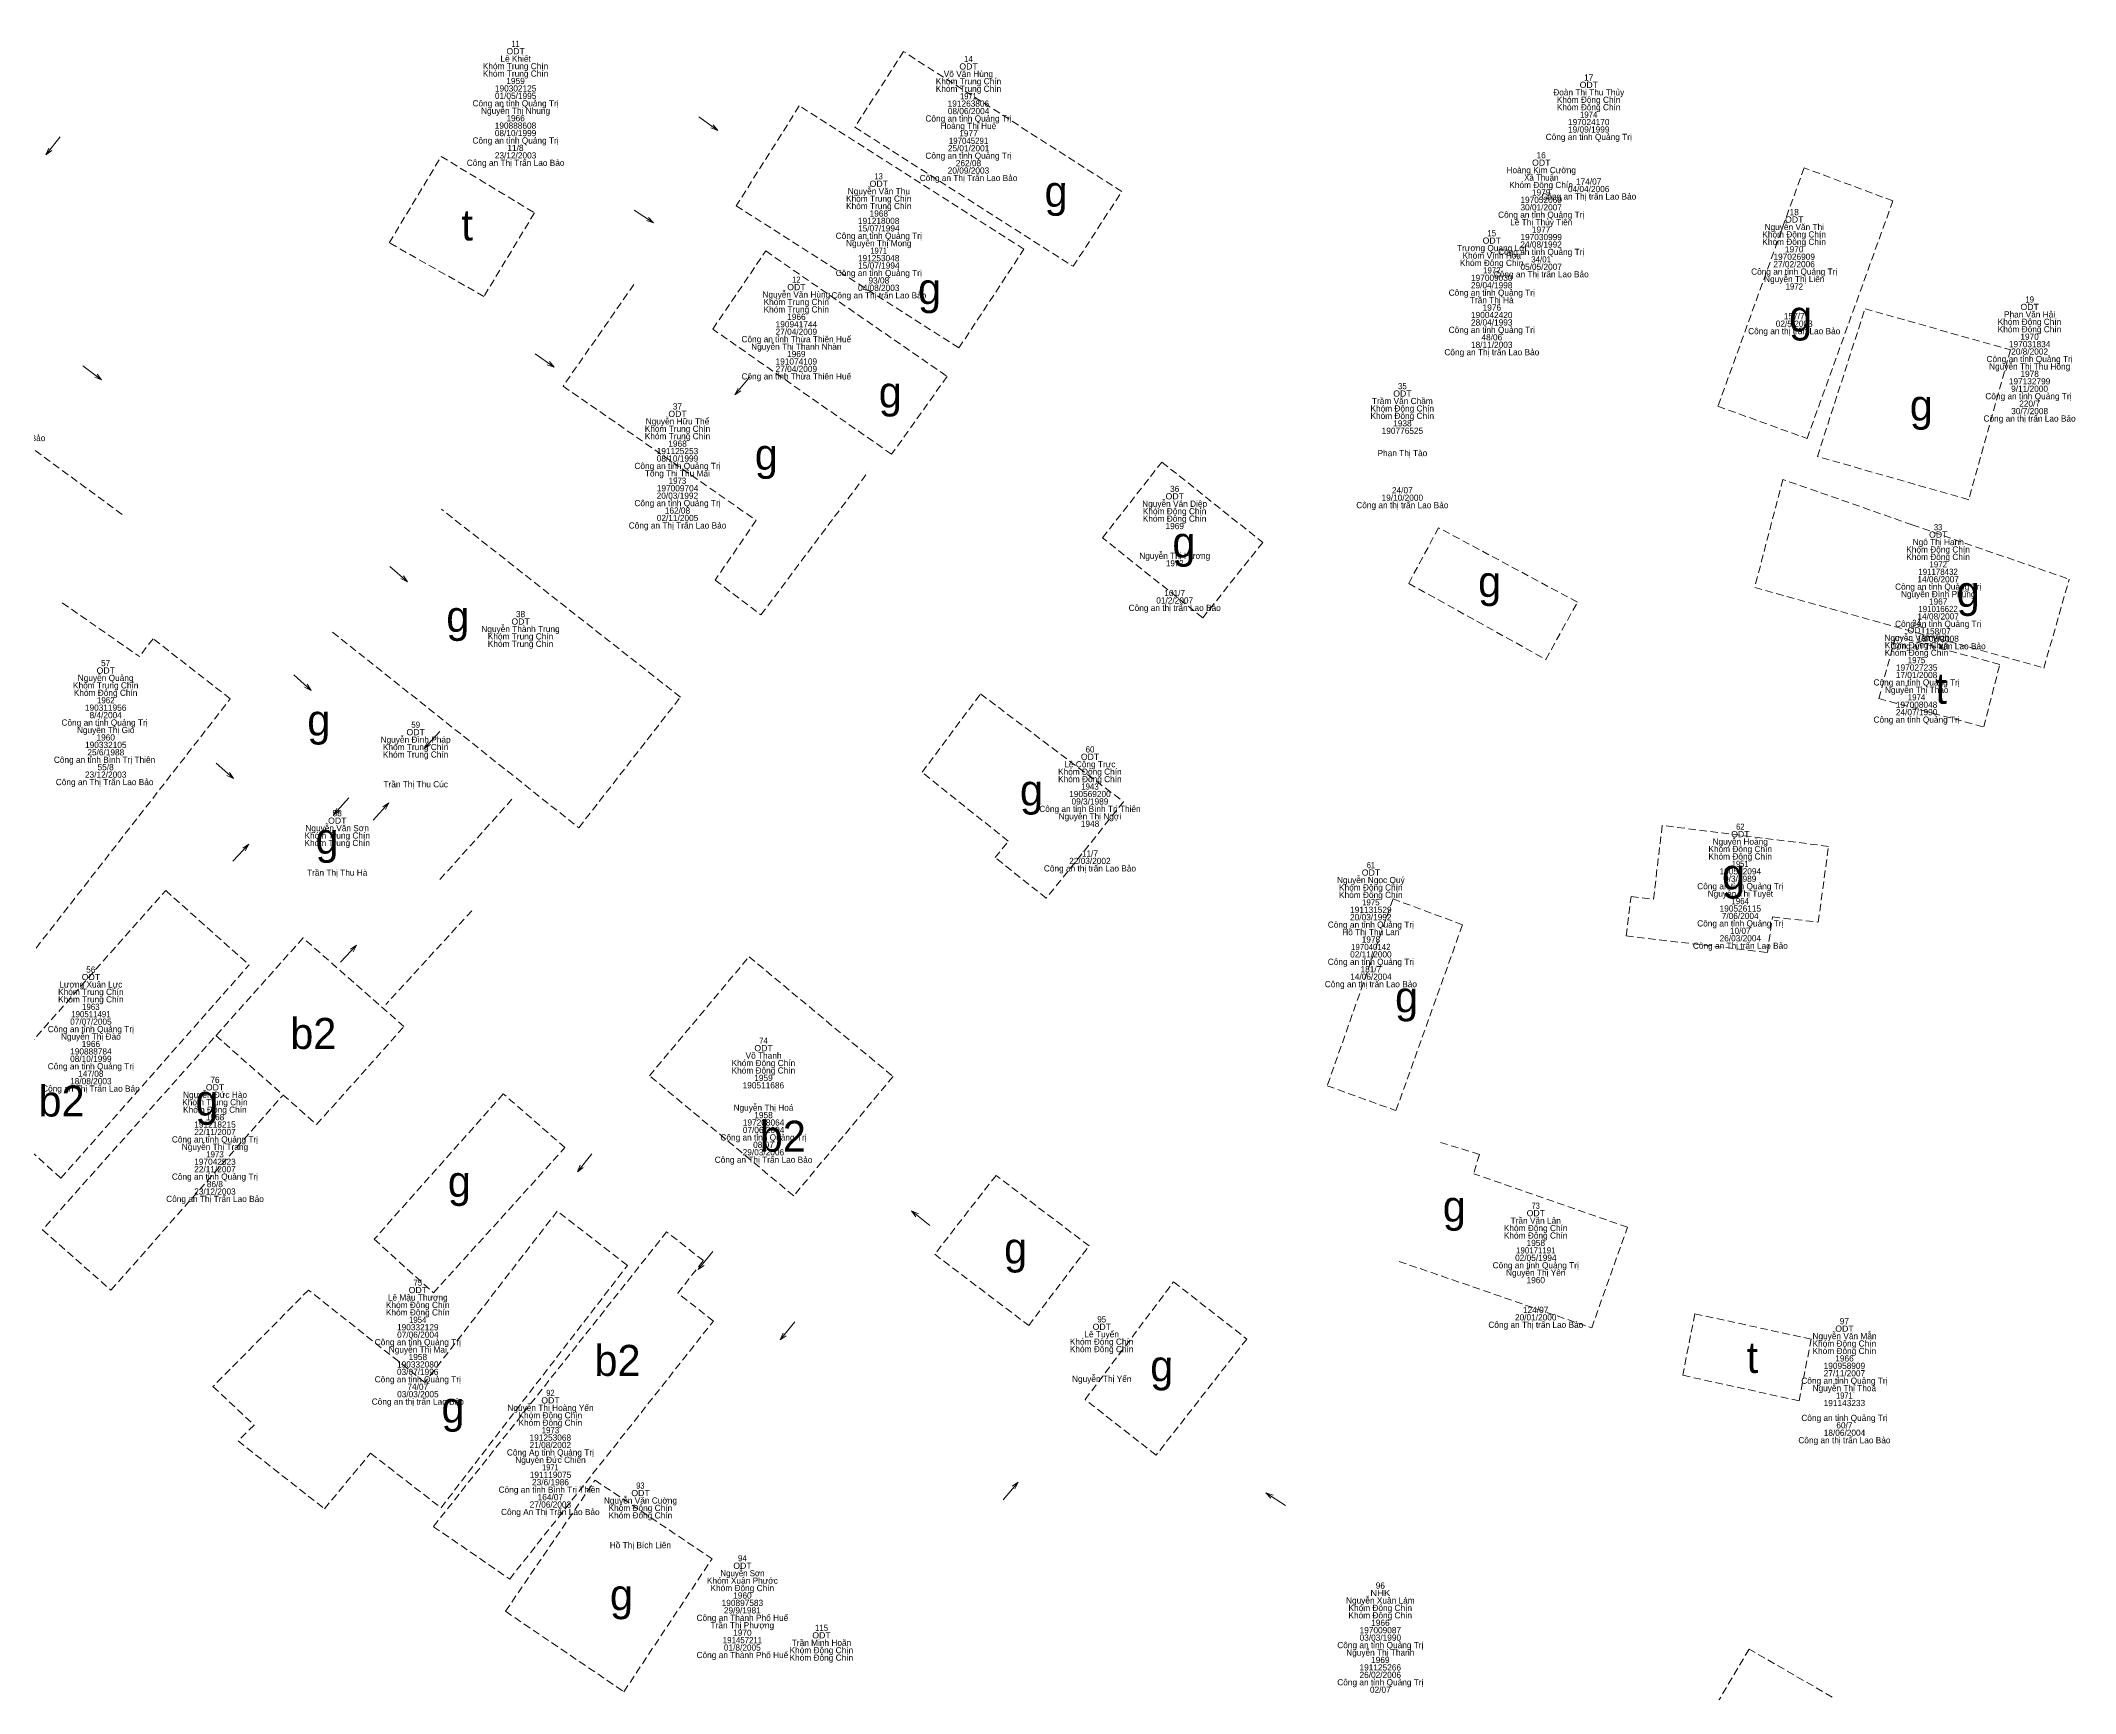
# Model space of a CAD drawing. Header units: metres. Extents: x 537497 to 538033, y 1836993 to 1837512.
# Drawn here: x 537716 to 537847.3, y 1837397.4 to 1837504 of the extents above; entities that cross this region are included whole.
import ezdxf
from ezdxf.enums import TextEntityAlignment as Align

# ---------------------------------------------------------------- set-up
doc = ezdxf.new("R2010")
doc.units = ezdxf.units.M
doc.header["$LTSCALE"] = 0.16
doc.linetypes.add('MEDIUM_DASHED', pattern=[4.5, 3, -1.5])
doc.layers.add('14', color=7, linetype='MEDIUM_DASHED', lineweight=13)
doc.layers.add('16', color=7, linetype='Continuous', lineweight=13)
doc.layers.add('15', color=7, linetype='Continuous')

msp = doc.modelspace()

# ---------------------------------------------------------------- linework, layer by layer
at = {"layer": '14'}
for p, q in [((537754.29, 1837488.29), (537749.72, 1837481.73)), ((537715.07, 1837478), (537721.43, 1837473.32)), ((537836.78, 1837472.78), (537828.44, 1837475.71)), ((537836.78, 1837472.78), (537846.92, 1837469.27)), ((537717.4, 1837467.74), (537722.37, 1837464.29)), ((537746.42, 1837455.07), (537741.66, 1837449.77)), ((537724.07, 1837449.19), (537729.45, 1837444.38)), ((537743.82, 1837447.87), (537738.27, 1837441.82)), ((537717.31, 1837430.62), (537729.45, 1837444.38)), ((537720.54, 1837423.39), (537731.6, 1837435.94)), ((537716.12, 1837427.29), (537720.54, 1837423.39)), ((537740.8, 1837417.44), (537733.29, 1837423.4)), ((537821.98, 1837417.9), (537829.48, 1837416.25))]:
    msp.add_line(p, q, dxfattribs=at)
for points in [[(537782.64, 1837489.46), (537785.77, 1837494.28), (537771.69, 1837503.32), (537768.55, 1837498.45)], [(537760.89, 1837493.36), (537775.26, 1837484.19), (537779.46, 1837490.56), (537764.96, 1837499.81)], [(537744.61, 1837487.52), (537738.5, 1837490.98), (537741.85, 1837496.55), (537747.87, 1837492.91)], [(537835.54, 1837493.68), (537829.81, 1837495.82), (537824.25, 1837480.43), (537830, 1837478.35)], [(537774.5, 1837482.35), (537770.92, 1837477.33), (537759.38, 1837485.41), (537762.8, 1837490.45)], [(537833.74, 1837486.72), (537843.13, 1837484.07), (537840.43, 1837474.4), (537830.67, 1837477.19)], [(537784.53, 1837471.94), (537788.36, 1837476.83), (537794.87, 1837471.64), (537791, 1837466.78)], [(537806.22, 1837472.59), (537804.29, 1837469), (537813.14, 1837464.09), (537815.18, 1837467.79)], [(537772.89, 1837456.81), (537776.66, 1837461.87), (537785.89, 1837454.91), (537780.9, 1837448.68), (537777.61, 1837451.31), (537778.45, 1837452.36)], [(537803.28, 1837448.64), (537799.03, 1837436.58), (537803.47, 1837434.98), (537807.76, 1837446.97)], [(537755.29, 1837437.23), (537761.72, 1837444.91), (537771.01, 1837437.18), (537764.6, 1837429.48)], [(537749.84, 1837432.59), (537745.86, 1837436.06), (537737.53, 1837426.68), (537741.35, 1837423.22)], [(537777.66, 1837430.8), (537773.7, 1837425.71), (537779.77, 1837421.11), (537783.66, 1837426.25)], [(537741.35, 1837408.13), (537746.27, 1837404.75), (537759.42, 1837421.4), (537757.12, 1837423.2), (537758.77, 1837425.3), (537756.4, 1837427.16)], [(537783.41, 1837416.33), (537789.12, 1837423.93), (537793.84, 1837420.24), (537787.99, 1837412.75)]]:
    msp.add_lwpolyline(points, close=True, dxfattribs=at)
for points in [[(537749.72, 1837481.73), (537762.18, 1837473.07), (537759.53, 1837469.21), (537762.49, 1837466.97), (537769.4, 1837476.19)], [(537828.44, 1837475.71), (537826.62, 1837468.74), (537845.28, 1837463.54), (537846.92, 1837469.27)], [(537734.84, 1837465.85), (537750.73, 1837453.23), (537757.29, 1837461.66), (537741.86, 1837473.79)], [(537709.51, 1837437.52), (537728.24, 1837461.55), (537723.26, 1837465.43), (537722.37, 1837464.29)], [(537834.63, 1837461.57), (537835.72, 1837465.59), (537842.44, 1837463.77), (537842.45, 1837463.77)], [(537834.63, 1837461.57), (537841.4, 1837459.74), (537842.44, 1837463.77)], [(537818.32, 1837446.25), (537818.64, 1837448.8), (537820.09, 1837448.62), (537820.65, 1837453.38)], [(537818.32, 1837446.25), (537827.44, 1837445.18), (537827.77, 1837447.48), (537830.72, 1837447.14), (537831.39, 1837452.03), (537820.65, 1837453.38)], [(537717.31, 1837430.62), (537711.92, 1837435.45), (537724.07, 1837449.19)], [(537727.31, 1837439.82), (537733.81, 1837434.08), (537739.45, 1837440.4), (537732.94, 1837446.12), (537716.12, 1837427.29)], [(537806.34, 1837432.93), (537808.85, 1837432.15), (537808.49, 1837430.9)], [(537803.67, 1837425.25), (537816.1, 1837420.96), (537818.41, 1837427.45), (537808.49, 1837430.9)], [(537737.29, 1837412.87), (537741.84, 1837409.35), (537753.87, 1837424.99), (537749.34, 1837428.49), (537740.8, 1837417.44)], [(537733.29, 1837423.4), (537727.12, 1837417.17), (537729.78, 1837414.69), (537728.74, 1837413.66), (537734.32, 1837409.29), (537737.29, 1837412.87)], [(537829.48, 1837416.25), (537830.27, 1837420.23), (537822.76, 1837421.87), (537821.98, 1837417.9)], [(537746, 1837402.67), (537751.78, 1837411.13), (537759.33, 1837406.06)], [(537746, 1837402.67), (537753.64, 1837397.48), (537759.33, 1837406.06)], [(537831.63, 1837397.13), (537826.26, 1837400.23), (537817.47, 1837385.37)]]:
    msp.add_lwpolyline(points, dxfattribs=at)
at = {"layer": '16'}
for p, q in [((537759.7, 1837498.23), (537759.25, 1837498.4)), ((537716.34, 1837496.65), (537716.53, 1837497.09)), ((537755.55, 1837492.26), (537755.1, 1837492.41)), ((537719.93, 1837482.14), (537719.49, 1837482.31)), ((537749.14, 1837482.95), (537748.7, 1837483.11)), ((537760.81, 1837481.16), (537761.01, 1837481.59)), ((537739.67, 1837469.1), (537739.25, 1837469.31)), ((537733.46, 1837462.09), (537733.03, 1837462.31)), ((537740.75, 1837458.35), (537740.97, 1837458.77)), ((537728.44, 1837456.4), (537728.01, 1837456.61)), ((537734.89, 1837454.06), (537735.11, 1837454.48)), ((537738.47, 1837454.83), (537738.25, 1837454.41)), ((537729.43, 1837452.17), (537729.21, 1837451.75)), ((537736.39, 1837445.65), (537736.16, 1837445.23)), ((537750.64, 1837431.02), (537750.83, 1837431.46)), ((537772.21, 1837428.51), (537772.65, 1837428.32)), ((537758.44, 1837424.72), (537758.63, 1837425.15)), ((537763.73, 1837420.18), (537763.92, 1837420.61)), ((537779.08, 1837411.01), (537778.88, 1837410.58)), ((537795.08, 1837410.32), (537795.54, 1837410.16))]:
    msp.add_line(p, q, dxfattribs=at)
for points in [[(537758.47, 1837499.1), (537759.7, 1837498.23), (537759.4, 1837498.6)], [(537717.27, 1837497.82), (537716.34, 1837496.65), (537716.72, 1837496.93)], [(537754.31, 1837493.09), (537755.55, 1837492.26), (537755.24, 1837492.62)], [(537747.91, 1837483.81), (537749.14, 1837482.95), (537748.84, 1837483.31)], [(537718.72, 1837483.03), (537719.93, 1837482.14), (537719.64, 1837482.51)], [(537761.76, 1837482.32), (537760.81, 1837481.16), (537761.19, 1837481.43)], [(537738.54, 1837470.09), (537739.67, 1837469.1), (537739.41, 1837469.49)], [(537732.34, 1837463.1), (537733.46, 1837462.09), (537733.2, 1837462.49)], [(537741.77, 1837459.45), (537740.75, 1837458.35), (537741.15, 1837458.6)], [(537727.32, 1837457.4), (537728.44, 1837456.4), (537728.18, 1837456.79)], [(537735.9, 1837455.16), (537734.89, 1837454.06), (537735.28, 1837454.31)], [(537737.46, 1837453.73), (537738.47, 1837454.83), (537738.08, 1837454.58)], [(537728.41, 1837451.07), (537729.43, 1837452.17), (537729.04, 1837451.92)], [(537735.36, 1837444.55), (537736.39, 1837445.65), (537735.99, 1837445.4)], [(537751.58, 1837432.19), (537750.64, 1837431.02), (537751.02, 1837431.3)], [(537773.38, 1837427.57), (537772.21, 1837428.51), (537772.49, 1837428.13)], [(537759.38, 1837425.88), (537758.44, 1837424.72), (537758.82, 1837424.99)], [(537764.67, 1837421.34), (537763.73, 1837420.18), (537764.11, 1837420.45)], [(537778.11, 1837409.86), (537779.08, 1837411.01), (537778.69, 1837410.74)], [(537796.33, 1837409.49), (537795.08, 1837410.32), (537795.39, 1837409.96)]]:
    msp.add_lwpolyline(points, dxfattribs=at)

# ---------------------------------------------------------------- texts
at = {"layer": '15'}
for s, p in [('Lê Khiết', (537746.655, 1837502.66)), ('Khóm Trung Chín', (537746.65, 1837502.18)), ('Khóm Trung Chín', (537746.65, 1837501.7)), ('1959', (537746.65, 1837501.22)), ('Khóm Trung Chín', (537775.88, 1837501.2)), ('Võ Văn Hùng', (537775.875, 1837501.68)), ('17', (537815.905, 1837501.45)), ('01/05/1995', (537746.655, 1837500.26)), ('190302125', (537746.655, 1837500.74)), ('Khóm Trung Chín', (537775.88, 1837500.72)), ('Đoàn Thị Thu Thủy', (537815.91, 1837500.49)), ('Khóm Đông Chín', (537815.905, 1837500.01)), ('Công an tỉnh Quảng Trị', (537746.65, 1837499.78)), ('Nguyễn Thị Nhung', (537746.65, 1837499.3)), ('1966', (537746.655, 1837498.82)), ('Công an tỉnh Quảng Trị', (537775.88, 1837498.8)), ('08/06/2004', (537775.885, 1837499.28)), ('191263806', (537775.875, 1837499.76)), ('Khóm Đông Chín', (537815.905, 1837499.53)), ('197024170', (537815.91, 1837498.57)), ('Công an tỉnh Quảng Trị', (537746.65, 1837497.38)), ('08/10/1999', (537746.65, 1837497.86)), ('190888608', (537746.645, 1837498.34)), ('Hoàng Thị Huệ', (537775.875, 1837498.32)), ('1977', (537775.88, 1837497.84)), ('Công an tỉnh Quảng Trị', (537815.91, 1837497.61)), ('19/09/1999', (537815.91, 1837498.09)), ('Công an Thị Trấn Lao Bảo', (537746.655, 1837495.94)), ('23/12/2003', (537746.65, 1837496.42)), ('11/8', (537746.645, 1837496.9)), ('Công an tỉnh Quảng Trị', (537775.88, 1837496.4)), ('25/01/2001', (537775.885, 1837496.88)), ('16', (537812.84, 1837496.43)), ('Công an Thị Trấn Lao Bảo', (537775.885, 1837494.96)), ('20/09/2003', (537775.88, 1837495.44)), ('262/08', (537775.88, 1837495.92)), ('Hoàng Kim Cường', (537812.845, 1837495.47)), ('174/07', (537815.905, 1837494.73)), ('Khóm Trung Chín', (537770.09, 1837493.63)), ('Nguyễn Văn Thu', (537770.095, 1837494.11)), ('Khóm Đông Chín', (537812.835, 1837494.51)), ('197052060', (537812.84, 1837493.55)), ('1979', (537812.84, 1837494.03)), ('Công an Thị trấn Lao Bảo', (537815.915, 1837493.77)), ('04/04/2006', (537815.905, 1837494.25)), ('Khóm Trung Chín', (537770.09, 1837493.15)), ('191218008', (537770.085, 1837492.19)), ('1968', (537770.095, 1837492.67)), ('Công an tỉnh Quảng Trị', (537812.84, 1837492.59)), ('Lê Thị Thủy Tiên', (537812.845, 1837492.11)), ('30/01/2007', (537812.84, 1837493.07)), ('18', (537829.17, 1837492.76)), ('Công an tỉnh Quảng Trị', (537770.09, 1837491.23)), ('Nguyễn Thị Mong', (537770.09, 1837490.75)), ('15/07/1994', (537770.095, 1837491.71)), ('197030999', (537812.84, 1837491.15)), ('1977', (537812.84, 1837491.63)), ('Khóm Đông Chín', (537829.165, 1837491.32)), ('Khóm Đông Chín', (537829.165, 1837490.84)), ('Nguyễn Văn Thi', (537829.175, 1837491.8)), ('191253048', (537770.085, 1837489.79)), ('Trương Quang Lợi', (537809.65, 1837490.44)), ('Khóm Đông Chín', (537809.645, 1837489.48)), ('Khóm Vĩnh Hoa', (537809.655, 1837489.96)), ('Công an tỉnh Quảng Trị', (537812.84, 1837490.19)), ('24/08/1992', (537812.835, 1837490.67)), ('27/02/2006', (537829.165, 1837489.4)), ('197026909', (537829.17, 1837489.88)), ('1970', (537829.17, 1837490.36)), ('Công an tỉnh Quảng Trị', (537770.09, 1837488.83)), ('15/07/1994', (537770.095, 1837489.31)), ('93/08', (537770.095, 1837488.35)), ('197009030', (537809.65, 1837488.52)), ('Công an Thị trấn Lao Bảo', (537812.845, 1837488.75)), ('05/05/2007', (537812.84, 1837489.23)), ('Công an tỉnh Quảng Trị', (537829.17, 1837488.92)), ('Nguyễn Thị Liên', (537829.175, 1837488.44)), ('Nguyễn Văn Hùng', (537764.77, 1837487.44)), ('Khóm Trung Chín', (537764.77, 1837486.96)), ('Công an Thị trấn Lao Bảo', (537770.095, 1837487.39)), ('04/08/2003', (537770.09, 1837487.87)), ('Công an tỉnh Quảng Trị', (537809.65, 1837487.56)), ('Trần Thị Hà', (537809.65, 1837487.08)), ('29/04/1998', (537809.645, 1837488.04)), ('Khóm Trung Chín', (537764.77, 1837486.48)), ('190941744', (537764.775, 1837485.52)), ('1966', (537764.775, 1837486)), ('28/04/1993', (537809.65, 1837485.64)), ('190042420', (537809.65, 1837486.12)), ('1976', (537809.655, 1837486.6)), ('02/5/2003', (537829.17, 1837485.56)), ('157/7', (537829.17, 1837486.04)), ('Khóm Đông Chín', (537844.355, 1837485.68)), ('Phan Văn Hải', (537844.36, 1837486.16)), ('Công an tỉnh Thừa Thiên Huế', (537764.77, 1837484.56)), ('Nguyễn Thị Thanh Nhàn', (537764.77, 1837484.08)), ('27/04/2009', (537764.77, 1837485.04)), ('Công an tỉnh Quảng Trị', (537809.65, 1837485.16)), ('18/11/2003', (537809.65, 1837484.2)), ('48/06', (537809.655, 1837484.68)), ('Công an thị trấn Lao Bảo', (537829.17, 1837485.08)), ('Khóm Đông Chín', (537844.355, 1837485.2)), ('197031834', (537844.365, 1837484.24)), ('1970', (537844.36, 1837484.72)), ('191074109', (537764.77, 1837483.12)), ('1969', (537764.77, 1837483.6)), ('Công an Thị trấn Lao Bảo', (537809.655, 1837483.72)), ('Công an tỉnh Quảng Trị', (537844.36, 1837483.28)), ('Nguyễn Thị Thu Hồng', (537844.365, 1837482.8)), ('20/8/2002', (537844.365, 1837483.76)), ('Công an tỉnh Thừa Thiên Huế', (537764.77, 1837482.16)), ('27/04/2009', (537764.77, 1837482.64)), ('197132799', (537844.36, 1837481.84)), ('1978', (537844.365, 1837482.32)), ('37', (537757.095, 1837480.22)), ('Trầm Văn Chầm', (537803.88, 1837480.57)), ('Công an tỉnh Quảng Trị ', (537844.36, 1837480.88)), ('9/11/2000', (537844.36, 1837481.36)), ('220/7', (537844.36, 1837480.4)), ('Nguyễn Hữu Thể', (537757.1, 1837479.26)), ('Khóm Đông Chín', (537803.875, 1837480.09)), ('Khóm Đông Chín', (537803.875, 1837479.61)), ('1938', (537803.885, 1837479.13)), ('Công an thị trấn Lao Bảo', (537844.36, 1837479.44)), ('30/7/2008', (537844.365, 1837479.92)), ('Công an Thị Trấn Lao Bảo', (537713.155, 1837478.18)), ('Khóm Trung Chín', (537757.1, 1837478.78)), ('Khóm Trung Chín', (537757.1, 1837478.3)), ('1968', (537757.105, 1837477.82)), ('190776525', (537803.885, 1837478.65)), ('Công an tỉnh Quảng Trị', (537757.1, 1837476.38)), ('08/10/1999', (537757.1, 1837476.86)), ('191125253', (537757.1, 1837477.34)), ('Phan Thị Tào', (537803.885, 1837477.21)), ('Tống Thị Thu Mai', (537757.095, 1837475.9)), ('197009704', (537757.105, 1837474.94)), ('Công an tỉnh Quảng Trị', (537757.1, 1837473.98)), ('20/03/1992', (537757.095, 1837474.46)), ('Nguyễn Văn Diệp', (537789.185, 1837473.94)), ('36', (537789.19, 1837474.9)), ('Công an thị trấn Lao Bảo', (537803.88, 1837473.85)), ('19/10/2000', (537803.88, 1837474.33)), ('24/07', (537803.88, 1837474.81)), ('Công an Thị Trấn Lao Bảo', (537757.105, 1837472.54)), ('02/11/2005', (537757.105, 1837473.02)), ('162/08', (537757.1, 1837473.5)), ('Khóm Đông Chín', (537789.185, 1837473.46)), ('Khóm Đông Chín', (537789.185, 1837472.98)), ('1969', (537789.19, 1837472.5)), ('Khóm Đông Chín', (537838.455, 1837470.99)), ('Ngô Thị Hạnh', (537838.465, 1837471.47)), ('Nguyễn Thị Hương', (537789.19, 1837470.58)), ('Khóm Đông Chín', (537838.455, 1837470.51)), ('Công an tỉnh Quảng Trị', (537838.46, 1837468.59)), ('14/06/2007', (537838.46, 1837469.07)), ('Công an thị trấn Lao Bảo', (537789.19, 1837467.22)), ('01/2/2007', (537789.19, 1837467.7)), ('101/7', (537789.19, 1837468.18)), ('Nguyễn Đình Phùng', (537838.465, 1837468.11)), ('1967', (537838.46, 1837467.63)), ('Nguyễn Thành Trung', (537746.97, 1837465.86)), ('38', (537746.97, 1837466.82)), ('Công an tỉnh Quảng Trị', (537838.46, 1837466.19)), ('14/08/2007', (537838.46, 1837466.67)), ('Khóm Trung Chín', (537746.97, 1837465.38)), ('Khóm Trung Chín', (537746.97, 1837464.9)), ('Nguyễn Văn Vinh', (537837.075, 1837465.29)), ('Khóm Đông Chín', (537837.065, 1837464.81)), ('Công an Thị trấn Lao Bảo', (537838.465, 1837464.75)), ('18/08/2008', (537838.455, 1837465.23)), ('158/07', (537838.455, 1837465.71)), ('57', (537720.195, 1837463.66)), ('Khóm Đông Chín', (537837.065, 1837464.33)), ('197027235', (537837.075, 1837463.37)), ('Khóm Trung Chín', (537720.2, 1837462.22)), ('Nguyễn Quảng', (537720.195, 1837462.7)), ('Công an tỉnh Quảng Trị', (537837.07, 1837462.41)), ('Nguyễn Thị Thảo', (537837.075, 1837461.93)), ('17/01/2008', (537837.065, 1837462.89)), ('Khóm Đông Chín', (537720.195, 1837461.74)), ('190311956', (537720.195, 1837460.78)), ('24/07/1990', (537837.07, 1837460.49)), ('197008048', (537837.065, 1837460.97)), ('Công an tỉnh Quảng Trị ', (537720.2, 1837459.82)), ('Nguyễn Thị Giỏ', (537720.2, 1837459.34)), ('8/4/2004', (537720.2, 1837460.3)), ('Công an tỉnh Quảng Trị', (537837.07, 1837460.01)), ('190332105', (537720.205, 1837458.38)), ('25/6/1988', (537720.205, 1837457.9)), ('1960', (537720.2, 1837458.86)), ('Nguyễn Đình Pháp', (537740.2, 1837458.72)), ('Khóm Trung Chín', (537740.2, 1837458.24)), ('Công an tỉnh Bình Trị Thiên ', (537720.2, 1837457.42)), ('55/8', (537720.195, 1837456.94)), ('Khóm Trung Chín', (537740.2, 1837457.76)), ('Khóm Đông Chín', (537783.715, 1837456.65)), ('Lê Công Trực', (537783.715, 1837457.13)), ('Công an Thị Trấn Lao Bảo ', (537720.205, 1837455.98)), ('23/12/2003', (537720.2, 1837456.46)), ('Trần Thị Thu Cúc', (537740.205, 1837455.84)), ('Khóm Đông Chín', (537783.715, 1837456.17)), ('58', (537735.14, 1837453.97)), ('Công an tỉnh Bình Trị Thiên', (537783.72, 1837454.25)), ('190569200', (537783.72, 1837455.21)), ('09/3/1989', (537783.72, 1837454.73)), ('Nguyễn Văn Sơn', (537735.135, 1837453.01)), ('Nguyễn Thị Ngợi', (537783.715, 1837453.77)), ('1948', (537783.725, 1837453.29)), ('Khóm Trung Chín', (537735.14, 1837452.53)), ('Khóm Trung Chín', (537735.14, 1837452.05)), ('11/7', (537783.72, 1837451.37)), ('Khóm Đông Chín', (537825.685, 1837451.66)), ('Nguyễn Hoàng', (537825.685, 1837452.14)), ('Trần Thị Thu Hà', (537735.14, 1837450.13)), ('Công an thị trấn Lao Bảo', (537783.72, 1837450.41)), ('22/03/2002', (537783.715, 1837450.89)), ('Khóm Đông Chín', (537825.685, 1837451.18)), ('190562094', (537825.695, 1837450.22)), ('Nguyễn Ngọc Quý', (537801.845, 1837449.66)), ('Khóm Đông Chín', (537801.845, 1837449.18)), ('Khóm Đông Chín', (537801.845, 1837448.7)), ('Công an tỉnh Quảng Trị', (537825.69, 1837449.26)), ('Nguyễn Thị Tuyết', (537825.695, 1837448.78)), ('9/3/1989', (537825.685, 1837449.74)), ('191131529', (537801.85, 1837447.74)), ('190526115', (537825.695, 1837447.82)), ('Công an tỉnh Quảng Trị', (537801.85, 1837446.78)), ('Hồ Thị Thu Lan', (537801.845, 1837446.3)), ('20/03/1992', (537801.845, 1837447.26)), ('Công an tỉnh Quảng Trị', (537825.69, 1837446.86)), ('7/06/2004', (537825.685, 1837447.34)), ('10/07', (537825.69, 1837446.38)), ('02/11/2000', (537801.85, 1837444.86)), ('1978', (537801.855, 1837445.82)), ('Công an Thị trấn Lao Bảo', (537825.695, 1837445.42)), ('26/03/2004', (537825.695, 1837445.9)), ('56', (537719.24, 1837443.88)), ('Công an tỉnh Quảng Trị', (537801.85, 1837444.38)), ('14/06/2004', (537801.855, 1837443.42)), ('181/7', (537801.85, 1837443.9)), ('Khóm Trung Chín', (537719.24, 1837442.44)), ('Lương Xuân Lực', (537719.24, 1837442.92)), ('Công an thị trấn Lao Bảo', (537801.85, 1837442.94)), ('Khóm Trung Chín', (537719.24, 1837441.96)), ('Công an tỉnh Quảng Trị', (537719.24, 1837440.04)), ('Nguyễn Thị Đào', (537719.24, 1837439.56)), ('07/07/2005', (537719.245, 1837440.52)), ('190888784', (537719.245, 1837438.6)), ('1966', (537719.245, 1837439.08)), ('Võ Thanh', (537762.655, 1837438.33)), ('Công an tỉnh Quảng Trị', (537719.24, 1837437.64)), ('08/10/1999', (537719.24, 1837438.12)), ('147/08', (537719.24, 1837437.16)), ('Khóm Đông Chín', (537762.645, 1837437.85)), ('Khóm Đông Chín', (537762.645, 1837437.37)), ('1959', (537762.65, 1837436.89)), ('Công an Thị Trấn Lao Bảo', (537719.245, 1837436.2)), ('18/08/2003', (537719.24, 1837436.68)), ('Nguyễn Đức Hào', (537727.255, 1837435.8)), ('76', (537727.25, 1837436.76)), ('190511686', (537762.645, 1837436.41)), ('Khóm Trung Chín', (537727.25, 1837435.32)), ('Khóm Đông Chín', (537727.245, 1837434.84)), ('1968', (537727.255, 1837434.36)), ('Nguyễn Thị Hoá', (537762.65, 1837434.97)), ('1958', (537762.655, 1837434.49)), ('Công an tỉnh Quảng Trị', (537727.25, 1837432.92)), ('22/11/2007', (537727.25, 1837433.4)), ('191218215', (537727.255, 1837433.88)), ('Công an tỉnh Quảng Trị', (537762.65, 1837433.05)), ('07/06/2004', (537762.655, 1837433.53)), ('197208064', (537762.655, 1837434.01)), ('Nguyễn Thị Trang', (537727.25, 1837432.44)), ('Công an Thị Trấn Lao Bảo', (537762.655, 1837431.61)), ('29/03/2006', (537762.645, 1837432.09)), ('08/07', (537762.65, 1837432.57)), ('Công an tỉnh Quảng Trị', (537727.25, 1837430.52)), ('22/11/2007', (537727.25, 1837431)), ('197042523', (537727.25, 1837431.48)), ('Công an Thị Trấn Lao Bảo', (537727.255, 1837429.08)), ('23/12/2003', (537727.25, 1837429.56)), ('86/8', (537727.245, 1837430.04)), ('Trần Văn Lân', (537812.49, 1837427.68)), ('Khóm Đông Chín', (537812.485, 1837427.2)), ('Khóm Đông Chín', (537812.485, 1837426.72)), ('02/05/1994', (537812.495, 1837425.28)), ('1958', (537812.495, 1837426.24)), ('Công an tỉnh Quảng Trị', (537812.49, 1837424.8)), ('Nguyễn Thị Yên', (537812.49, 1837424.32)), ('1960', (537812.49, 1837423.84)), ('Lê Mậu Thương', (537740.34, 1837422.72)), ('Khóm Đông Chín', (537740.335, 1837422.24)), ('Khóm Đông Chín', (537740.335, 1837421.76)), ('20/01/2000', (537812.49, 1837421.44)), ('124/07', (537812.485, 1837421.92)), ('97', (537832.405, 1837421.19)), ('Công an tỉnh Quảng Trị', (537740.34, 1837419.84)), ('07/06/2004', (537740.345, 1837420.32)), ('190332129', (537740.34, 1837420.8)), ('Khóm Đông Chín', (537784.475, 1837419.87)), ('Lê Tuyến', (537784.475, 1837420.35)), ('Công an Thị trấn Lao Bảo', (537812.495, 1837420.96)), ('Nguyễn Văn Mẫn', (537832.415, 1837420.23)), ('Nguyễn Thị Mai', (537740.34, 1837419.36)), ('1958', (537740.345, 1837418.88)), ('Khóm Đông Chín', (537784.475, 1837419.39)), ('Khóm Đông Chín', (537832.405, 1837419.75)), ('Khóm Đông Chín', (537832.405, 1837419.27)), ('1966', (537832.415, 1837418.79)), ('Công an tỉnh Quảng Trị', (537740.34, 1837417.44)), ('03/07/1996', (537740.335, 1837417.92)), ('190332080', (537740.34, 1837418.4)), ('Nguyễn Thị Yến', (537784.48, 1837417.47)), ('Công an tỉnh Quảng Trị', (537832.41, 1837417.35)), ('27/11/2007', (537832.41, 1837417.83)), ('190958909', (537832.41, 1837418.31)), ('Công an thị trấn Lao Bảo', (537740.34, 1837416)), ('03/03/2005', (537740.345, 1837416.48)), ('74/07', (537740.34, 1837416.96)), ('Nguyễn Thị Thoả', (537832.405, 1837416.87)), ('191143233', (537832.41, 1837415.91)), ('Nguyễn Thị Hoàng Yến', (537748.905, 1837415.6)), ('Khóm Đông Chín', (537748.895, 1837415.12)), ('Khóm Đông Chín', (537748.895, 1837414.64)), ('Công an tỉnh Quảng Trị', (537832.41, 1837414.95)), ('191253068', (537748.895, 1837413.68)), ('Công an thị trấn Lao Bảo', (537832.41, 1837413.51)), ('18/06/2004', (537832.415, 1837413.99)), ('60/7', (537832.41, 1837414.47)), ('Công An tỉnh Quảng Trị', (537748.9, 1837412.72)), ('Nguyễn Đức Chiến', (537748.905, 1837412.24)), ('21/08/2002', (537748.895, 1837413.2)), ('191119075', (537748.905, 1837411.28)), ('23/6/1986', (537748.905, 1837410.8)), ('Công an tỉnh Bình Trị Thiên ', (537748.9, 1837410.32)), ('27/06/2003', (537748.9, 1837409.36)), ('164/07', (537748.895, 1837409.84)), ('Nguyễn Văn Cuờng', (537754.71, 1837409.62)), ('Công An Thị Trấn Lao Bảo', (537748.895, 1837408.88)), ('Khóm Đông Chín', (537754.705, 1837409.14)), ('Khóm Đông Chín', (537754.705, 1837408.66)), ('Hồ Thị Bích Liên', (537754.705, 1837406.74)), ('Khóm Xuân Phước', (537761.29, 1837404.45)), ('96', (537802.46, 1837404.13)), ('Khóm Đông Chín', (537761.285, 1837403.97)), ('190897583', (537761.29, 1837403.01)), ('1960', (537761.29, 1837403.49)), ('Nguyễn Xuân Lảm', (537802.46, 1837403.17)), ('Công an Thành Phố Huế', (537761.29, 1837402.05)), ('Trần Thị Phượng', (537761.285, 1837401.57)), ('29/9/1981', (537761.285, 1837402.53)), ('Khóm Đông Chín', (537802.455, 1837402.69)), ('Khóm Đông Chín', (537802.455, 1837402.21)), ('1966', (537802.465, 1837401.73)), ('01/8/2005', (537761.285, 1837400.13)), ('1970', (537761.29, 1837401.09)), ('Trần Minh Hoãn', (537766.395, 1837400.44)), ('Công an tỉnh Quảng Trị', (537802.46, 1837400.29)), ('03/03/1990', (537802.46, 1837400.77)), ('197009087', (537802.46, 1837401.25)), ('Công an Thành Phố Huế', (537761.29, 1837399.65)), ('Khóm Đông Chín', (537766.385, 1837399.96)), ('Khóm Đông Chín', (537766.385, 1837399.48)), ('Nguyễn Thị Thanh', (537802.455, 1837399.81)), ('191125266', (537802.455, 1837398.85)), ('1969', (537802.46, 1837399.33)), ('Công an tỉnh Quảng Trị', (537802.46, 1837397.89)), ('26/02/2006', (537802.455, 1837398.37)), ('02/07', (537802.46, 1837397.41))]:
    msp.add_text(s, height=0.4, dxfattribs=at).set_placement(p, align=Align.CENTER)
for s, width, p in [('ODT', 1.05, (537746.655, 1837503.14)), ('11', 0.85, (537746.65, 1837503.62)), ('14', 0.95, (537775.88, 1837502.64)), ('ODT', 1.05, (537775.885, 1837502.16)), ('1971', 0.9, (537775.875, 1837500.24)), ('ODT', 1.05, (537815.915, 1837500.97)), ('1974', 0.95, (537815.905, 1837499.05)), ('197045291', 0.95, (537775.885, 1837497.36)), ('ODT', 1.05, (537812.845, 1837495.95)), ('13', 0.9, (537770.085, 1837495.07)), ('Xã Thuận', 0.95, (537812.845, 1837494.99)), ('ODT', 1.05, (537770.095, 1837494.59)), ('ODT', 1.05, (537829.175, 1837492.28)), ('ODT', 1.05, (537809.655, 1837490.92)), ('15', 0.95, (537809.65, 1837491.4)), ('1971', 0.9, (537770.085, 1837490.27)), ('34/01', 0.95, (537812.835, 1837489.71)), ('12', 0.9, (537764.77, 1837488.4)), ('1972', 0.95, (537809.655, 1837489)), ('ODT', 1.05, (537764.775, 1837487.92)), ('1972', 0.95, (537829.175, 1837487.96)), ('19', 0.95, (537844.365, 1837487.12)), ('ODT', 1.05, (537844.365, 1837486.64)), ('35', 0.95, (537803.88, 1837481.53)), ('ODT', 1.05, (537803.885, 1837481.05)), ('ODT', 1.05, (537757.105, 1837479.74)), ('1973', 0.95, (537757.1, 1837475.42)), ('ODT', 1.05, (537789.195, 1837474.42)), ('33', 0.9, (537838.455, 1837472.43)), ('ODT', 1.05, (537838.465, 1837471.95)), ('1972', 0.95, (537789.195, 1837470.1)), ('1972', 0.95, (537838.465, 1837470.03)), ('191178432', 0.95, (537838.455, 1837469.55)), ('191016622', 0.95, (537838.455, 1837467.15)), ('ODT', 1.05, (537746.975, 1837466.34)), ('ODT', 1.05, (537837.075, 1837465.77)), ('34', 0.95, (537837.07, 1837466.25)), ('ODT', 1.05, (537720.205, 1837463.18)), ('1975', 0.95, (537837.065, 1837463.85)), ('1962', 0.95, (537720.205, 1837461.26)), ('1974', 0.95, (537837.065, 1837461.45)), ('ODT', 1.05, (537740.205, 1837459.2)), ('59', 0.95, (537740.205, 1837459.68)), ('60', 0.95, (537783.725, 1837458.09)), ('ODT', 1.05, (537783.725, 1837457.61)), ('1943', 0.95, (537783.72, 1837455.69)), ('ODT', 1.05, (537735.145, 1837453.49)), ('ODT', 1.05, (537825.695, 1837452.62)), ('62', 0.9, (537825.69, 1837453.1)), ('ODT', 1.05, (537801.855, 1837450.14)), ('61', 0.85, (537801.85, 1837450.62)), ('1951', 0.9, (537825.685, 1837450.7)), ('1975', 0.95, (537801.845, 1837448.22)), ('1964', 0.95, (537825.685, 1837448.3)), ('197040142', 0.95, (537801.845, 1837445.34)), ('ODT', 1.05, (537719.245, 1837443.4)), ('190511491', 0.95, (537719.245, 1837441)), ('1963', 0.95, (537719.24, 1837441.48)), ('ODT', 1.05, (537762.655, 1837438.81)), ('74', 0.95, (537762.65, 1837439.29)), ('ODT', 1.05, (537727.255, 1837436.28)), ('1973', 0.95, (537727.25, 1837431.96)), ('ODT', 1.05, (537812.495, 1837428.16)), ('73', 0.9, (537812.485, 1837428.64)), ('190171191', 0.95, (537812.495, 1837425.76)), ('ODT', 1.05, (537740.345, 1837423.2)), ('75', 0.95, (537740.34, 1837423.68)), ('1954', 0.95, (537740.335, 1837421.28)), ('95', 0.95, (537784.48, 1837421.31)), ('ODT', 1.05, (537784.485, 1837420.83)), ('ODT', 1.05, (537832.415, 1837420.71)), ('ODT', 1.05, (537748.905, 1837416.08)), ('92', 0.9, (537748.9, 1837416.56)), ('1971', 0.9, (537832.405, 1837416.39)), ('1973', 0.95, (537748.9, 1837414.16)), ('1971', 0.9, (537748.895, 1837411.76)), ('ODT', 1.05, (537754.715, 1837410.1)), ('93', 0.9, (537754.705, 1837410.58)), ('ODT', 1.05, (537761.295, 1837405.41)), ('94', 0.95, (537761.29, 1837405.89)), ('Nguyễn Sơn', 0.95, (537761.295, 1837404.93)), ('NHK', 1.15, (537802.46, 1837403.65)), ('191457211', 0.95, (537761.295, 1837400.61)), ('ODT', 1.05, (537766.395, 1837400.92)), ('115', 0.95, (537766.395, 1837401.4))]:
    msp.add_text(s, height=0.4, dxfattribs=dict(at, width=width)).set_placement(p, align=Align.CENTER)
at = {"layer": '16'}
for s, p in [('g', (537780.79, 1837493.3)), ('t', (537743.15, 1837491.13)), ('g', (537772.62, 1837487.02)), ('g', (537828.84, 1837485.25)), ('g', (537770.09, 1837480.35)), ('g', (537836.63, 1837479.5)), ('g', (537762.09, 1837476.33)), ('g', (537789.04, 1837470.66)), ('g', (537808.77, 1837468.12)), ('g', (537839.65, 1837467.48)), ('g', (537742.18, 1837465.87)), ('t', (537838.28, 1837461.23)), ('g', (537733.21, 1837459.18)), ('g', (537779.2, 1837454.66)), ('g', (537733.74, 1837451.55)), ('g', (537824.51, 1837449.24)), ('g', (537803.41, 1837441.32)), ('b2', (537732.11, 1837438.96)), ('b2', (537715.86, 1837434.6)), ('g', (537725.99, 1837434.65)), ('b2', (537762.41, 1837432.33)), ('g', (537742.28, 1837429.41)), ('g', (537806.49, 1837427.81)), ('g', (537778.18, 1837425.11)), ('b2', (537751.74, 1837417.86)), ('g', (537787.61, 1837417.51)), ('t', (537826.1, 1837418.05)), ('g', (537741.87, 1837414.84)), ('g', (537752.74, 1837402.74))]:
    msp.add_text(s, height=2, dxfattribs=at).set_placement(p)

doc.saveas('drawing.dxf')
